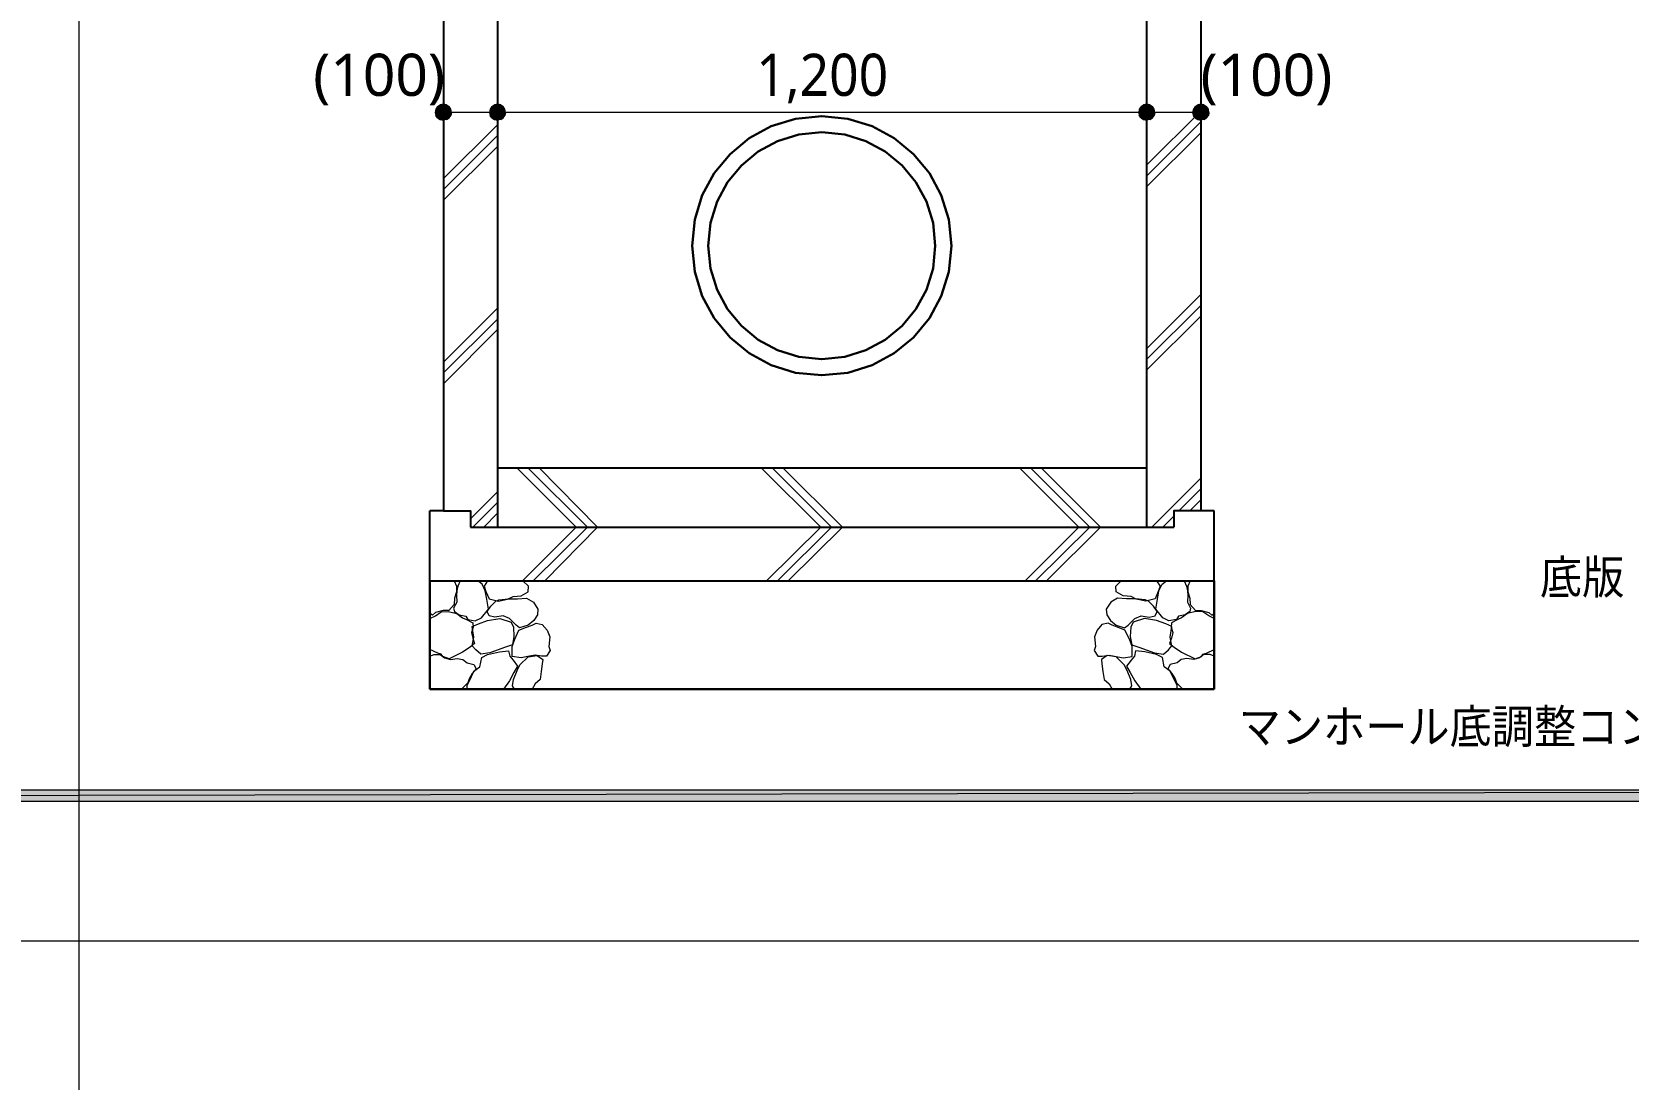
# Model space of a CAD drawing. Header units: millimetres. Extents: x 0 to 420, y 0 to 297.
# Drawn here: x 207.3 to 305.6, y 148.5 to 213 of the extents above; entities that cross this region are included whole.
import ezdxf
from ezdxf.enums import TextEntityAlignment as Align

# ---------------------------------------------------------------- set-up
doc = ezdxf.new("R2010")
doc.units = ezdxf.units.MM
doc.styles.add('kst32b', font='NotoSansJP-Variable.ttf')

msp = doc.modelspace()

# ---------------------------------------------------------------- hatches: boundary and pattern name
h = msp.add_hatch(color=7)
h.paths.add_polyline_path([(232.622, 208.597), (232.431, 208.555), (232.622, 208.089), (232.622, 208.597)])
h.paths.add_polyline_path([(232.431, 208.555), (232.622, 208.089), (232.262, 208.449), (232.431, 208.555)])
h.paths.add_polyline_path([(232.622, 208.089), (232.262, 208.449), (232.156, 208.28), (232.622, 208.089)])
h = msp.add_hatch(color=7)
h.paths.add_polyline_path([(233.087, 208.28), (232.981, 208.449), (232.622, 208.089), (233.087, 208.28)])
h.paths.add_polyline_path([(232.981, 208.449), (232.622, 208.089), (232.812, 208.555), (232.981, 208.449)])
h.paths.add_polyline_path([(232.622, 208.089), (232.812, 208.555), (232.622, 208.597), (232.622, 208.089)])
h = msp.add_hatch(color=7)
h.paths.add_polyline_path([(235.966, 208.597), (235.776, 208.555), (235.966, 208.089), (235.966, 208.597)])
h.paths.add_polyline_path([(235.776, 208.555), (235.966, 208.089), (235.606, 208.449), (235.776, 208.555)])
h.paths.add_polyline_path([(235.966, 208.089), (235.606, 208.449), (235.5, 208.28), (235.966, 208.089)])
h = msp.add_hatch(color=7)
h.paths.add_polyline_path([(236.411, 208.28), (236.305, 208.449), (235.966, 208.089), (236.411, 208.28)])
h.paths.add_polyline_path([(236.305, 208.449), (235.966, 208.089), (236.156, 208.555), (236.305, 208.449)])
h.paths.add_polyline_path([(235.966, 208.089), (236.156, 208.555), (235.966, 208.597), (235.966, 208.089)])
h = msp.add_hatch(color=7)
h.paths.add_polyline_path([(275.95, 208.597), (275.759, 208.555), (275.95, 208.089), (275.95, 208.597)])
h.paths.add_polyline_path([(275.759, 208.555), (275.95, 208.089), (275.611, 208.449), (275.759, 208.555)])
h.paths.add_polyline_path([(275.95, 208.089), (275.611, 208.449), (275.484, 208.28), (275.95, 208.089)])
h = msp.add_hatch(color=7)
h.paths.add_polyline_path([(276.416, 208.28), (276.31, 208.449), (275.95, 208.089), (276.416, 208.28)])
h.paths.add_polyline_path([(276.31, 208.449), (275.95, 208.089), (276.14, 208.555), (276.31, 208.449)])
h.paths.add_polyline_path([(275.95, 208.089), (276.14, 208.555), (275.95, 208.597), (275.95, 208.089)])
h = msp.add_hatch(color=7)
h.paths.add_polyline_path([(279.294, 208.597), (279.104, 208.555), (279.294, 208.089), (279.294, 208.597)])
h.paths.add_polyline_path([(279.104, 208.555), (279.294, 208.089), (278.934, 208.449), (279.104, 208.555)])
h.paths.add_polyline_path([(279.294, 208.089), (278.934, 208.449), (278.829, 208.28), (279.294, 208.089)])
h = msp.add_hatch(color=7)
h.paths.add_polyline_path([(279.76, 208.28), (279.633, 208.449), (279.294, 208.089), (279.76, 208.28)])
h.paths.add_polyline_path([(279.633, 208.449), (279.294, 208.089), (279.485, 208.555), (279.633, 208.449)])
h.paths.add_polyline_path([(279.294, 208.089), (279.485, 208.555), (279.294, 208.597), (279.294, 208.089)])
for points in [[(232.156, 208.28), (232.114, 208.089), (232.622, 208.089), (232.156, 208.28)], [(235.5, 208.28), (235.458, 208.089), (235.966, 208.089), (235.5, 208.28)], [(275.484, 208.28), (275.463, 208.089), (275.95, 208.089), (275.484, 208.28)], [(278.829, 208.28), (278.786, 208.089), (279.294, 208.089), (278.829, 208.28)]]:
    msp.add_hatch(color=7).paths.add_polyline_path(points)
h = msp.add_hatch(color=7)
h.paths.add_polyline_path([(232.114, 208.089), (232.156, 207.899), (232.622, 208.089), (232.114, 208.089)])
h.paths.add_polyline_path([(232.156, 207.899), (232.622, 208.089), (232.262, 207.751), (232.156, 207.899)])
h.paths.add_polyline_path([(232.622, 208.089), (232.262, 207.751), (232.431, 207.645), (232.622, 208.089)])
h = msp.add_hatch(color=7)
h.paths.add_polyline_path([(232.431, 207.645), (232.622, 207.603), (232.622, 208.089), (232.431, 207.645)])
h.paths.add_polyline_path([(232.622, 207.603), (232.622, 208.089), (232.812, 207.645), (232.622, 207.603)])
h.paths.add_polyline_path([(232.622, 208.089), (232.812, 207.645), (232.981, 207.751), (232.622, 208.089)])
h = msp.add_hatch(color=7)
h.paths.add_polyline_path([(232.981, 207.751), (233.087, 207.899), (232.622, 208.089), (232.981, 207.751)])
h.paths.add_polyline_path([(233.087, 207.899), (232.622, 208.089), (233.13, 208.089), (233.087, 207.899)])
h.paths.add_polyline_path([(232.622, 208.089), (233.13, 208.089), (233.087, 208.28), (232.622, 208.089)])
h = msp.add_hatch(color=7)
h.paths.add_polyline_path([(235.458, 208.089), (235.5, 207.899), (235.966, 208.089), (235.458, 208.089)])
h.paths.add_polyline_path([(235.5, 207.899), (235.966, 208.089), (235.606, 207.751), (235.5, 207.899)])
h.paths.add_polyline_path([(235.966, 208.089), (235.606, 207.751), (235.776, 207.645), (235.966, 208.089)])
h = msp.add_hatch(color=7)
h.paths.add_polyline_path([(235.776, 207.645), (235.966, 207.603), (235.966, 208.089), (235.776, 207.645)])
h.paths.add_polyline_path([(235.966, 207.603), (235.966, 208.089), (236.156, 207.645), (235.966, 207.603)])
h.paths.add_polyline_path([(235.966, 208.089), (236.156, 207.645), (236.305, 207.751), (235.966, 208.089)])
h = msp.add_hatch(color=7)
h.paths.add_polyline_path([(236.305, 207.751), (236.411, 207.899), (235.966, 208.089), (236.305, 207.751)])
h.paths.add_polyline_path([(236.411, 207.899), (235.966, 208.089), (236.453, 208.089), (236.411, 207.899)])
h.paths.add_polyline_path([(235.966, 208.089), (236.453, 208.089), (236.411, 208.28), (235.966, 208.089)])
h = msp.add_hatch(color=7)
h.paths.add_polyline_path([(275.463, 208.089), (275.484, 207.899), (275.95, 208.089), (275.463, 208.089)])
h.paths.add_polyline_path([(275.484, 207.899), (275.95, 208.089), (275.611, 207.751), (275.484, 207.899)])
h.paths.add_polyline_path([(275.95, 208.089), (275.611, 207.751), (275.759, 207.645), (275.95, 208.089)])
h = msp.add_hatch(color=7)
h.paths.add_polyline_path([(275.759, 207.645), (275.95, 207.603), (275.95, 208.089), (275.759, 207.645)])
h.paths.add_polyline_path([(275.95, 207.603), (275.95, 208.089), (276.14, 207.645), (275.95, 207.603)])
h.paths.add_polyline_path([(275.95, 208.089), (276.14, 207.645), (276.31, 207.751), (275.95, 208.089)])
h = msp.add_hatch(color=7)
h.paths.add_polyline_path([(276.31, 207.751), (276.416, 207.899), (275.95, 208.089), (276.31, 207.751)])
h.paths.add_polyline_path([(276.416, 207.899), (275.95, 208.089), (276.458, 208.089), (276.416, 207.899)])
h.paths.add_polyline_path([(275.95, 208.089), (276.458, 208.089), (276.416, 208.28), (275.95, 208.089)])
h = msp.add_hatch(color=7)
h.paths.add_polyline_path([(278.786, 208.089), (278.829, 207.899), (279.294, 208.089), (278.786, 208.089)])
h.paths.add_polyline_path([(278.829, 207.899), (279.294, 208.089), (278.934, 207.751), (278.829, 207.899)])
h.paths.add_polyline_path([(279.294, 208.089), (278.934, 207.751), (279.104, 207.645), (279.294, 208.089)])
h = msp.add_hatch(color=7)
h.paths.add_polyline_path([(279.104, 207.645), (279.294, 207.603), (279.294, 208.089), (279.104, 207.645)])
h.paths.add_polyline_path([(279.294, 207.603), (279.294, 208.089), (279.485, 207.645), (279.294, 207.603)])
h.paths.add_polyline_path([(279.294, 208.089), (279.485, 207.645), (279.633, 207.751), (279.294, 208.089)])
h = msp.add_hatch(color=7)
h.paths.add_polyline_path([(279.633, 207.751), (279.76, 207.899), (279.294, 208.089), (279.633, 207.751)])
h.paths.add_polyline_path([(279.76, 207.899), (279.294, 208.089), (279.781, 208.089), (279.76, 207.899)])
h.paths.add_polyline_path([(279.294, 208.089), (279.781, 208.089), (279.76, 208.28), (279.294, 208.089)])
h = msp.add_hatch(color=7)
h.paths.add_polyline_path([(394.166, 165.629), (394.166, 166.328), (26.183, 165.629), (394.166, 165.629)])
h.paths.add_polyline_path([(394.166, 166.328), (26.183, 165.629), (26.183, 166.328), (394.166, 166.328)])

# ---------------------------------------------------------------- linework, layer by layer
at = {"lineweight": 13}
for points in [[(210.164, 285.983), (210.164, 45.995)], [(279.294, 208.089), (275.95, 208.089), (235.966, 208.089), (232.622, 208.089)], [(275.95, 204.83), (279.294, 208.153)], [(232.622, 204.004), (235.966, 207.328)], [(235.966, 206.671), (232.622, 203.327)], [(279.294, 207.497), (275.95, 204.153)], [(279.294, 206.82), (275.95, 203.496)], [(235.966, 205.994), (232.622, 202.671)], [(275.95, 193.506), (279.294, 196.85)], [(232.622, 192.68), (235.966, 196.024)], [(279.294, 196.173), (275.95, 192.849)], [(235.966, 195.347), (232.622, 192.024)], [(279.294, 195.516), (275.95, 192.193)], [(235.966, 194.691), (232.622, 191.347)], [(237.151, 186.182), (240.813, 182.52)], [(241.491, 182.52), (237.829, 186.182)], [(242.125, 182.52), (238.527, 186.182)], [(252.539, 179.197), (255.884, 182.52), (252.201, 186.182)], [(256.54, 182.52), (252.878, 186.182)], [(257.217, 182.52), (253.534, 186.182)], [(268.118, 186.182), (271.78, 182.52)], [(272.457, 182.52), (268.796, 186.182)], [(273.114, 182.52), (269.452, 186.182)], [(276.267, 182.52), (279.294, 185.526)], [(234.294, 183.028), (235.966, 184.7)], [(235.966, 184.044), (234.442, 182.52)], [(279.294, 184.87), (277.939, 183.515)], [(279.294, 184.192), (278.617, 183.515)], [(235.966, 183.367), (235.119, 182.52)], [(277.622, 183.197), (276.945, 182.52)], [(237.49, 179.197), (240.813, 182.52)], [(241.491, 182.52), (238.146, 179.197)], [(242.125, 182.52), (238.866, 179.197)], [(256.54, 182.52), (253.217, 179.197)], [(257.217, 182.52), (253.873, 179.197)], [(268.457, 179.197), (271.78, 182.52)], [(272.457, 182.52), (269.113, 179.197)], [(273.114, 182.52), (269.79, 179.197)], [(233.278, 179.197), (233.426, 178.879), (233.426, 178.52), (233.299, 178.139), (233.278, 177.736), (232.96, 177.377), (232.601, 177.377), (232.135, 177.25), (231.944, 177.08), (231.796, 177.186)], [(233.659, 179.197), (233.511, 178.879), (233.447, 178.583), (233.426, 178.329), (233.447, 177.885), (233.236, 177.525), (233.299, 177.313), (233.595, 177.101), (233.997, 177.017), (234.125, 176.826), (234.59, 176.742), (234.971, 176.932), (235.395, 177.461), (235.289, 178.075), (235.204, 178.583), (235.013, 179.006), (234.738, 179.197)], [(235.331, 179.197), (235.141, 178.879), (235.246, 178.541), (235.437, 178.096), (236.008, 177.948), (236.58, 178.075), (236.919, 178.244), (237.405, 178.287), (237.85, 178.52), (237.871, 178.879), (237.511, 179.197)], [(276.564, 179.197), (276.775, 178.879), (276.67, 178.541), (276.479, 178.096), (275.907, 177.948), (275.315, 178.075), (274.997, 178.244), (274.511, 178.287), (274.066, 178.52), (274.045, 178.879), (274.384, 179.197)], [(278.257, 179.197), (278.405, 178.879), (278.469, 178.583), (278.49, 178.329), (278.469, 177.885), (278.659, 177.525), (278.617, 177.313), (278.321, 177.101), (277.918, 177.017), (277.791, 176.826), (277.326, 176.742), (276.945, 176.932), (276.521, 177.461), (276.627, 178.075), (276.712, 178.583), (276.902, 179.006), (277.178, 179.197)], [(278.638, 179.197), (278.49, 178.879), (278.49, 178.52), (278.617, 178.139), (278.638, 177.736), (278.955, 177.377), (279.315, 177.377), (279.781, 177.25), (279.971, 177.08), (280.12, 177.186)], [(231.796, 176.89), (232.135, 177.038), (232.495, 177.292), (232.918, 177.313), (233.447, 177.186), (233.807, 176.932), (234.04, 176.826), (234.442, 176.615), (234.463, 176.339), (234.357, 176.022), (234.442, 175.662), (234.548, 175.345), (234.273, 175.112), (233.807, 174.815), (232.981, 174.392), (232.579, 174.54), (232.495, 174.688), (232.283, 174.752), (231.796, 174.964)], [(280.12, 176.89), (279.781, 177.038), (279.421, 177.292), (278.977, 177.313), (278.469, 177.186), (278.109, 176.932), (277.876, 176.826), (277.474, 176.615), (277.453, 176.339), (277.559, 176.022), (277.474, 175.662), (277.368, 175.345), (277.643, 175.112), (278.109, 174.815), (278.934, 174.392), (279.337, 174.54), (279.421, 174.688), (279.633, 174.752), (280.12, 174.964)], [(231.796, 174.561), (232.05, 174.667), (232.431, 174.667), (232.685, 174.456), (233.066, 174.35), (233.468, 174.413), (233.828, 174.35), (234.082, 174.159), (234.505, 174.053), (234.633, 173.778), (234.4, 173.482), (234.209, 173.164), (234.125, 172.91), (233.744, 172.529)], [(234.082, 172.529), (234.082, 172.762), (234.294, 173.164), (234.505, 173.63), (234.865, 173.905), (234.992, 174.477), (235.331, 174.667), (236.072, 174.837), (236.643, 174.879), (236.707, 174.561), (236.919, 174.307), (237.194, 173.948), (236.961, 173.546), (236.686, 173.037), (236.326, 172.529)], [(237.003, 172.529), (236.876, 172.741), (236.94, 173.122), (237.172, 173.672), (237.342, 174.032), (237.85, 174.519), (238.4, 174.604), (238.739, 174.35), (238.718, 174.096), (238.654, 173.609), (238.591, 173.122), (238.273, 172.847), (238.083, 172.529)], [(274.913, 172.529), (275.04, 172.741), (274.976, 173.122), (274.743, 173.672), (274.574, 174.032), (274.066, 174.519), (273.516, 174.604), (273.177, 174.35), (273.198, 174.096), (273.262, 173.609), (273.325, 173.122), (273.643, 172.847), (273.833, 172.529)], [(277.834, 172.529), (277.834, 172.762), (277.622, 173.164), (277.41, 173.63), (277.029, 173.905), (276.923, 174.477), (276.564, 174.667), (275.844, 174.837), (275.273, 174.879), (275.209, 174.561), (274.997, 174.307), (274.701, 173.948), (274.934, 173.546), (275.23, 173.037), (275.59, 172.529)], [(280.12, 174.561), (279.866, 174.667), (279.485, 174.667), (279.21, 174.456), (278.85, 174.35), (278.426, 174.413), (278.088, 174.35), (277.834, 174.159), (277.41, 174.053), (277.262, 173.778), (277.495, 173.482), (277.707, 173.164), (277.791, 172.91), (278.172, 172.529)], [(394.166, 156.993), (26.183, 156.993)]]:
    msp.add_lwpolyline(points, dxfattribs=at)
at = {"lineweight": 25}
for points in [[(232.622, 219.858), (232.622, 183.515)], [(279.294, 219.858), (279.294, 183.515)], [(235.966, 218.863), (235.966, 182.52)], [(275.95, 218.863), (275.95, 182.52)], [(235.966, 186.182), (275.95, 186.182)], [(232.622, 183.515), (231.796, 183.515)], [(231.796, 179.197), (231.796, 183.515)], [(232.622, 183.515), (234.294, 183.515), (234.294, 182.52)], [(280.12, 183.515), (279.294, 183.515), (277.622, 183.515), (277.622, 182.52)], [(280.12, 179.197), (280.12, 183.515)], [(234.294, 182.52), (235.966, 182.52)], [(235.966, 182.52), (275.95, 182.52)], [(275.95, 182.52), (277.622, 182.52)], [(231.796, 179.197), (280.12, 179.197)]]:
    msp.add_lwpolyline(points, dxfattribs=at)
at = {"lineweight": 0}
for points in [[(232.431, 208.555), (232.622, 208.089), (232.262, 208.449)], [(232.622, 208.597), (232.431, 208.555), (232.622, 208.089)], [(232.622, 208.089), (232.812, 208.555), (232.622, 208.597)], [(232.981, 208.449), (232.622, 208.089), (232.812, 208.555)], [(235.776, 208.555), (235.966, 208.089), (235.606, 208.449)], [(235.966, 208.597), (235.776, 208.555), (235.966, 208.089)], [(235.966, 208.089), (236.156, 208.555), (235.966, 208.597)], [(236.305, 208.449), (235.966, 208.089), (236.156, 208.555)], [(275.759, 208.555), (275.95, 208.089), (275.611, 208.449)], [(275.95, 208.597), (275.759, 208.555), (275.95, 208.089)], [(275.95, 208.089), (276.14, 208.555), (275.95, 208.597)], [(276.31, 208.449), (275.95, 208.089), (276.14, 208.555)], [(279.104, 208.555), (279.294, 208.089), (278.934, 208.449)], [(279.294, 208.597), (279.104, 208.555), (279.294, 208.089)], [(279.294, 208.089), (279.485, 208.555), (279.294, 208.597)], [(279.633, 208.449), (279.294, 208.089), (279.485, 208.555)], [(232.156, 208.28), (232.114, 208.089), (232.622, 208.089)], [(232.114, 208.089), (232.156, 207.899), (232.622, 208.089)], [(232.622, 208.089), (232.262, 208.449), (232.156, 208.28)], [(232.156, 207.899), (232.622, 208.089), (232.262, 207.751)], [(232.622, 208.089), (232.262, 207.751), (232.431, 207.645)], [(232.431, 207.645), (232.622, 207.603), (232.622, 208.089)], [(233.087, 208.28), (232.981, 208.449), (232.622, 208.089)], [(232.622, 208.089), (233.13, 208.089), (233.087, 208.28)], [(232.622, 207.603), (232.622, 208.089), (232.812, 207.645)], [(232.622, 208.089), (232.812, 207.645), (232.981, 207.751)], [(232.981, 207.751), (233.087, 207.899), (232.622, 208.089)], [(233.087, 207.899), (232.622, 208.089), (233.13, 208.089)], [(235.5, 208.28), (235.458, 208.089), (235.966, 208.089)], [(235.458, 208.089), (235.5, 207.899), (235.966, 208.089)], [(235.966, 208.089), (235.606, 208.449), (235.5, 208.28)], [(235.5, 207.899), (235.966, 208.089), (235.606, 207.751)], [(235.966, 208.089), (235.606, 207.751), (235.776, 207.645)], [(235.776, 207.645), (235.966, 207.603), (235.966, 208.089)], [(236.411, 208.28), (236.305, 208.449), (235.966, 208.089)], [(235.966, 208.089), (236.453, 208.089), (236.411, 208.28)], [(235.966, 207.603), (235.966, 208.089), (236.156, 207.645)], [(235.966, 208.089), (236.156, 207.645), (236.305, 207.751)], [(236.305, 207.751), (236.411, 207.899), (235.966, 208.089)], [(236.411, 207.899), (235.966, 208.089), (236.453, 208.089)], [(275.484, 208.28), (275.463, 208.089), (275.95, 208.089)], [(275.463, 208.089), (275.484, 207.899), (275.95, 208.089)], [(275.95, 208.089), (275.611, 208.449), (275.484, 208.28)], [(275.484, 207.899), (275.95, 208.089), (275.611, 207.751)], [(275.95, 208.089), (275.611, 207.751), (275.759, 207.645)], [(275.759, 207.645), (275.95, 207.603), (275.95, 208.089)], [(276.416, 208.28), (276.31, 208.449), (275.95, 208.089)], [(275.95, 208.089), (276.458, 208.089), (276.416, 208.28)], [(275.95, 207.603), (275.95, 208.089), (276.14, 207.645)], [(275.95, 208.089), (276.14, 207.645), (276.31, 207.751)], [(276.31, 207.751), (276.416, 207.899), (275.95, 208.089)], [(276.416, 207.899), (275.95, 208.089), (276.458, 208.089)], [(278.829, 208.28), (278.786, 208.089), (279.294, 208.089)], [(278.786, 208.089), (278.829, 207.899), (279.294, 208.089)], [(279.294, 208.089), (278.934, 208.449), (278.829, 208.28)], [(278.829, 207.899), (279.294, 208.089), (278.934, 207.751)], [(279.294, 208.089), (278.934, 207.751), (279.104, 207.645)], [(279.104, 207.645), (279.294, 207.603), (279.294, 208.089)], [(279.76, 208.28), (279.633, 208.449), (279.294, 208.089)], [(279.294, 208.089), (279.781, 208.089), (279.76, 208.28)], [(279.294, 207.603), (279.294, 208.089), (279.485, 207.645)], [(279.294, 208.089), (279.485, 207.645), (279.633, 207.751)], [(279.633, 207.751), (279.76, 207.899), (279.294, 208.089)], [(279.76, 207.899), (279.294, 208.089), (279.781, 208.089)], [(394.166, 165.629), (394.166, 166.328), (26.183, 165.629)], [(394.166, 166.328), (26.183, 165.629), (26.183, 166.328)]]:
    msp.add_lwpolyline(points, close=True, dxfattribs=at)
at = {"lineweight": 30}
for points in [[(263.927, 199.866), (263.765, 201.477), (263.299, 202.976), (262.563, 204.334), (261.587, 205.516), (260.404, 206.492), (259.047, 207.229), (257.547, 207.694), (255.937, 207.857), (254.326, 207.694), (252.827, 207.229), (251.469, 206.492), (250.287, 205.516), (249.311, 204.334), (248.574, 202.976), (248.109, 201.477), (247.946, 199.866), (248.109, 198.256), (248.574, 196.756), (249.311, 195.399), (250.287, 194.216), (251.469, 193.24), (252.827, 192.504), (254.326, 192.038), (255.937, 191.876), (257.547, 192.038), (259.047, 192.504), (260.404, 193.24), (261.587, 194.216), (262.563, 195.399), (263.299, 196.756), (263.765, 198.256)], [(262.932, 199.866), (262.79, 201.276), (262.383, 202.589), (261.738, 203.778), (260.883, 204.813), (259.848, 205.667), (258.66, 206.312), (257.347, 206.72), (255.937, 206.862), (254.527, 206.72), (253.214, 206.312), (252.025, 205.667), (250.99, 204.813), (250.136, 203.778), (249.491, 202.589), (249.083, 201.276), (248.941, 199.866), (249.083, 198.456), (249.491, 197.143), (250.136, 195.955), (250.99, 194.92), (252.025, 194.065), (253.214, 193.42), (254.527, 193.013), (255.937, 192.871), (257.347, 193.013), (258.66, 193.42), (259.848, 194.065), (260.883, 194.92), (261.738, 195.955), (262.383, 197.143), (262.79, 198.456)]]:
    msp.add_lwpolyline(points, close=True, dxfattribs=at)
for points in [[(231.796, 172.529), (231.796, 179.197)], [(280.12, 172.529), (280.12, 179.197)], [(231.796, 172.529), (280.12, 172.529)]]:
    msp.add_lwpolyline(points, dxfattribs=at)
at = {"lineweight": 13}
for points in [[(235.797, 176.975), (235.437, 177.038), (235.31, 177.313), (235.543, 177.652), (235.86, 177.948), (236.029, 178.033), (236.643, 178.096), (237.194, 178.096), (237.744, 178.139), (238.167, 177.885), (238.443, 177.461), (238.421, 177.101), (238.188, 176.763), (237.85, 176.467), (237.321, 176.297), (237.109, 176.467), (236.686, 176.89), (236.305, 177.038)], [(276.098, 176.975), (276.479, 177.038), (276.606, 177.313), (276.373, 177.652), (276.056, 177.948), (275.865, 178.033), (275.273, 178.096), (274.701, 178.096), (274.151, 178.139), (273.748, 177.885), (273.452, 177.461), (273.495, 177.101), (273.727, 176.763), (274.066, 176.467), (274.595, 176.297), (274.807, 176.467), (275.23, 176.89), (275.611, 177.038)], [(235.479, 174.773), (234.929, 174.688), (234.611, 174.942), (234.4, 175.196), (234.505, 175.726), (234.4, 176.382), (234.781, 176.551), (235.331, 176.763), (236.093, 176.89), (236.792, 176.657), (236.94, 176.339), (236.961, 175.768), (236.876, 175.26), (236.389, 175.091), (235.987, 174.942)], [(237.278, 176.17), (237.744, 176.339), (238.083, 176.467), (238.337, 176.593), (238.718, 176.509), (239.014, 176.17), (239.183, 175.747), (239.12, 175.154), (239.204, 174.9), (238.972, 174.561), (238.675, 174.561), (238.273, 174.625), (237.935, 174.561), (237.405, 174.456), (236.855, 174.54), (236.855, 174.942), (236.855, 175.154), (237.024, 175.599)], [(274.616, 176.17), (274.151, 176.339), (273.833, 176.467), (273.579, 176.593), (273.198, 176.509), (272.902, 176.17), (272.732, 175.747), (272.796, 175.154), (272.711, 174.9), (272.944, 174.561), (273.219, 174.561), (273.643, 174.625), (273.981, 174.561), (274.511, 174.456), (275.061, 174.54), (275.061, 174.942), (275.061, 175.154), (274.891, 175.599)], [(276.437, 174.773), (276.987, 174.688), (277.304, 174.942), (277.495, 175.196), (277.41, 175.726), (277.495, 176.382), (277.135, 176.551), (276.564, 176.763), (275.823, 176.89), (275.124, 176.657), (274.976, 176.339), (274.934, 175.768), (275.04, 175.26), (275.527, 175.091), (275.929, 174.942)]]:
    msp.add_lwpolyline(points, close=True, dxfattribs=at)

# ---------------------------------------------------------------- texts
at = {"style": 'kst32b'}
for s, height, p, p2 in [('(100)', 2.5989, (224.6, 209.105), (232.721, 209.105)), ('1,200', 2.5989, (251.904, 209.105), (260.026, 209.105)), ('(100)', 2.5989, (279.273, 209.105), (287.395, 209.105)), ('底版', 2.0791, (300.186, 178.393), (305.383, 178.393)), ('マンホール底調整コンクリート', 2.07913, (281.623, 169.185), (318.007, 169.185))]:
    msp.add_text(s, height=height, dxfattribs=at).set_placement(p, p2, align=Align.FIT)

doc.saveas('drawing.dxf')
